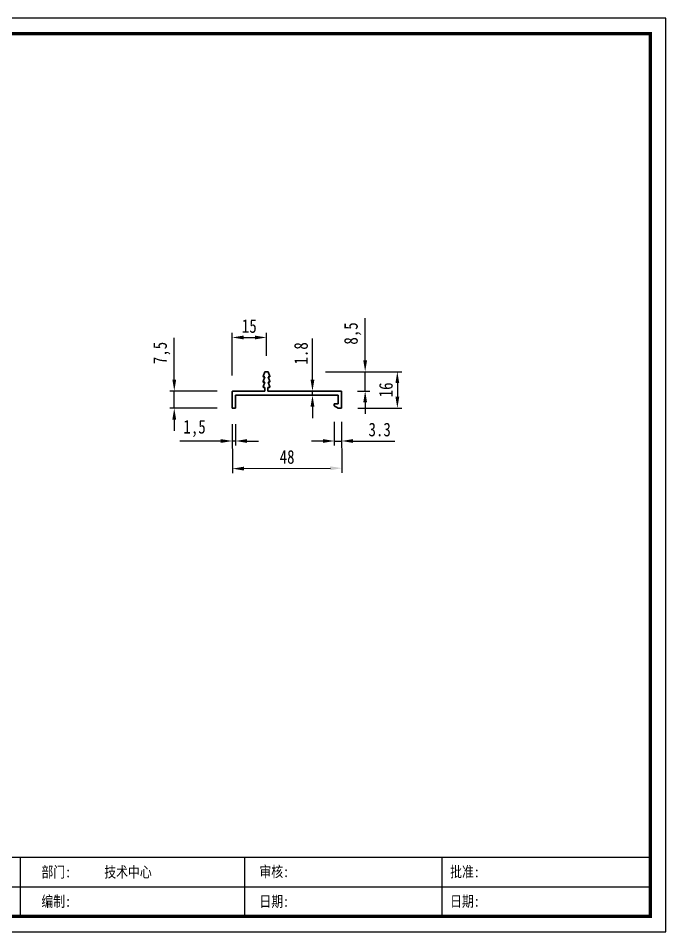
# Model space of a CAD drawing. Header units: millimetres. Extents: x 0 to 1097966, y -63096 to 223085.
# Drawn here: x 338835.1 to 339119.2, y -60205.1 to -59804.2 of the extents above; entities that cross this region are included whole.
import ezdxf

# ---------------------------------------------------------------- set-up
doc = ezdxf.new("R2010")
doc.units = ezdxf.units.MM
doc.layers.add('7 主线', color=7, linetype='Continuous', lineweight=25)
doc.layers.add('DZ-文字说明', color=1, linetype='Continuous')
doc.styles.add('DZ-宋体2.5', font='', dxfattribs={"width": 0.8, "height": 2.5})
doc.styles.add('TEXT', font='', dxfattribs={"width": 0.8})
doc.styles.get('DZ-宋体2.5').set_extended_font_data('SimSun')
doc.styles.get('TEXT').set_extended_font_data('SimSun')
doc.dimstyles.new('副本 (2) (2) ISO-25', dxfattribs={"dimtxt": 18, "dimasz": 13, "dimexe": 6, "dimexo": 12, "dimgap": 6, "dimtad": 1, "dimtxsty": 'TEXT', "dimcen": 2.5, "dimclrd": 5, "dimclre": 5, "dimclrt": 5, "dimadec": 0, "dimazin": 0, "dimtfac": 1, "dimtmove": 0, "dimatfit": 3, "dimldrblk": 'BOXFILLED', "dimfxl": 1.25, "dimarcsym": 0})

# ---------------------------------------------------------------- blocks, each defined once
blk = doc.blocks.new('*D790')
at = {"color": 5, "lineweight": -2, "transparency": 16777216}
for p, q in [((338977.01, -59982.11), (338977.1, -60003.68)), ((338929.01, -59982.31), (338929.1, -60003.88)), ((338934.1, -60001.86), (338972.1, -60001.7))]:
    blk.add_line(p, q, dxfattribs=at)
at = {"color": 5, "transparency": 16777216}
for points in [[(338934.09, -60001.02), (338934.1, -60002.69), (338929.1, -60001.88)], [(338972.09, -60000.86), (338972.1, -60002.53), (338977.1, -60001.68)]]:
    blk.add_solid(points, dxfattribs=at)
at = {"layer": 'Defpoints', "color": 0, "transparency": 16777216}
for p in [(338928.98, -59975.32), (338976.98, -59975.12), (338977.1, -60001.68)]:
    blk.add_point(p, dxfattribs=at)
at = {"color": 5, "transparency": 16777216, "insert": (338953.07, -59996.78), "char_height": 6, "attachment_point": 5, "rotation": 0.2387, "style": 'TEXT'}
blk.add_mtext('48', dxfattribs=at)
blk = doc.blocks.new('_BoxFilled')
at = {"color": 0, "linetype": 'ByBlock', "lineweight": -2}
blk.add_line((-0.5, 0), (-1, 0), dxfattribs=at)
at = {"color": 0, "linetype": 'ByBlock'}
blk.add_solid([(-0.5, 0.5), (0.5, 0.5), (-0.5, -0.5), (0.5, -0.5)], dxfattribs=at)
blk = doc.blocks.new('*D791')
at = {"color": 5, "lineweight": -2, "transparency": 16777216}
for p, q in [((338903.55, -59962.81), (338903.55, -59944.43)), ((338922.37, -59967.81), (338901.55, -59967.81)), ((338903.55, -59975.32), (338903.55, -59967.81)), ((338922.37, -59975.32), (338901.55, -59975.32)), ((338903.55, -59980.32), (338903.55, -59985.32))]:
    blk.add_line(p, q, dxfattribs=at)
at = {"color": 5, "transparency": 16777216}
for points in [[(338902.72, -59962.81), (338904.39, -59962.81), (338903.55, -59967.81)], [(338902.72, -59980.32), (338904.39, -59980.32), (338903.55, -59975.32)]]:
    blk.add_solid(points, dxfattribs=at)
at = {"layer": 'Defpoints', "color": 0, "transparency": 16777216}
for p in [(338903.55, -59967.81), (338929.37, -59967.81), (338929.37, -59975.32)]:
    blk.add_point(p, dxfattribs=at)
at = {"color": 5, "transparency": 16777216, "insert": (338898.05, -59951.12), "char_height": 6, "attachment_point": 5, "rotation": 90, "style": 'TEXT'}
blk.add_mtext('7,5', dxfattribs=at)
blk = doc.blocks.new('*D793')
at = {"color": 5, "lineweight": -2, "transparency": 16777216}
for p, q in [((338987.33, -59954.31), (338987.33, -59935.79)), ((338969.89, -59959.31), (338989.33, -59959.31)), ((338987.33, -59967.81), (338987.33, -59959.31)), ((338983.97, -59967.81), (338989.33, -59967.81)), ((338987.33, -59972.81), (338987.33, -59977.81))]:
    blk.add_line(p, q, dxfattribs=at)
at = {"color": 5, "transparency": 16777216}
for points in [[(338986.5, -59954.31), (338988.16, -59954.31), (338987.33, -59959.31)], [(338986.5, -59972.81), (338988.16, -59972.81), (338987.33, -59967.81)]]:
    blk.add_solid(points, dxfattribs=at)
at = {"layer": 'Defpoints', "color": 0, "transparency": 16777216}
for p in [(338962.89, -59959.31), (338987.33, -59959.31), (338976.97, -59967.81)]:
    blk.add_point(p, dxfattribs=at)
at = {"color": 5, "transparency": 16777216, "insert": (338981.83, -59942.55), "char_height": 6, "attachment_point": 5, "rotation": 90, "style": 'TEXT'}
blk.add_mtext('8,5', dxfattribs=at)
blk = doc.blocks.new('*D794')
at = {"color": 5, "lineweight": -2, "transparency": 16777216}
for p, q in [((338971.45, -59959.31), (339003.45, -59959.31)), ((339001.45, -59964.31), (339001.45, -59970.32)), ((338984.17, -59975.32), (339003.45, -59975.32))]:
    blk.add_line(p, q, dxfattribs=at)
at = {"color": 5, "transparency": 16777216}
for points in [[(339000.62, -59964.31), (339002.28, -59964.31), (339001.45, -59959.31)], [(339000.62, -59970.32), (339002.28, -59970.32), (339001.45, -59975.32)]]:
    blk.add_solid(points, dxfattribs=at)
at = {"layer": 'Defpoints', "color": 0, "transparency": 16777216}
for p in [(338962.89, -59959.31), (338977.17, -59975.32), (339001.45, -59975.32)]:
    blk.add_point(p, dxfattribs=at)
at = {"color": 5, "transparency": 16777216, "insert": (338996.45, -59967.31), "char_height": 6, "attachment_point": 5, "rotation": 90, "style": 'TEXT'}
blk.add_mtext('16', dxfattribs=at)
blk = doc.blocks.new('*D795')
at = {"color": 5, "lineweight": -2, "transparency": 16777216}
for p, q in [((338928.98, -59961.01), (338928.98, -59942.3)), ((338933.98, -59944.3), (338938.98, -59944.3)), ((338943.98, -59952.31), (338943.98, -59942.3))]:
    blk.add_line(p, q, dxfattribs=at)
at = {"color": 5, "transparency": 16777216}
for points in [[(338933.98, -59943.47), (338933.98, -59945.13), (338928.98, -59944.3)], [(338938.98, -59943.47), (338938.98, -59945.13), (338943.98, -59944.3)]]:
    blk.add_solid(points, dxfattribs=at)
at = {"layer": 'Defpoints', "color": 0, "transparency": 16777216}
for p in [(338943.98, -59944.3), (338943.98, -59959.31), (338928.98, -59968.01)]:
    blk.add_point(p, dxfattribs=at)
at = {"color": 5, "transparency": 16777216, "insert": (338936.48, -59939.3), "char_height": 6, "attachment_point": 5, "style": 'TEXT'}
blk.add_mtext('15', dxfattribs=at)
blk = doc.blocks.new('*D798')
at = {"color": 5, "lineweight": -2, "transparency": 16777216}
for p, q in [((338928.98, -59982.32), (338928.98, -59991.74)), ((338930.48, -59982.32), (338930.48, -59991.74)), ((338923.98, -59989.74), (338905.94, -59989.74)), ((338930.48, -59989.74), (338928.98, -59989.74)), ((338935.48, -59989.74), (338940.48, -59989.74))]:
    blk.add_line(p, q, dxfattribs=at)
at = {"color": 5, "transparency": 16777216}
for points in [[(338923.98, -59988.91), (338923.98, -59990.57), (338928.98, -59989.74)], [(338935.48, -59988.91), (338935.48, -59990.57), (338930.48, -59989.74)]]:
    blk.add_solid(points, dxfattribs=at)
at = {"layer": 'Defpoints', "color": 0, "transparency": 16777216}
for p in [(338928.98, -59975.32), (338930.48, -59975.32), (338928.98, -59989.74)]:
    blk.add_point(p, dxfattribs=at)
at = {"color": 5, "transparency": 16777216, "insert": (338912.46, -59984.24), "char_height": 6, "attachment_point": 5, "style": 'TEXT'}
blk.add_mtext('1,5', dxfattribs=at)
blk = doc.blocks.new('*D799')
at = {"color": 5, "lineweight": -2, "transparency": 16777216}
for p, q in [((338964.2, -59962.81), (338964.2, -59944.75)), ((338964.2, -59967.81), (338966.2, -59967.81)), ((338964.2, -59969.69), (338964.2, -59967.81)), ((338964.2, -59969.69), (338966.2, -59969.69)), ((338964.2, -59974.69), (338964.2, -59979.69))]:
    blk.add_line(p, q, dxfattribs=at)
at = {"color": 5, "transparency": 16777216}
for points in [[(338963.37, -59962.81), (338965.04, -59962.81), (338964.2, -59967.81)], [(338963.37, -59974.69), (338965.04, -59974.69), (338964.2, -59969.69)]]:
    blk.add_solid(points, dxfattribs=at)
at = {"layer": 'Defpoints', "color": 0, "transparency": 16777216}
for p in [(338961.63, -59967.81), (338961.63, -59969.69), (338964.2, -59967.81)]:
    blk.add_point(p, dxfattribs=at)
at = {"color": 5, "transparency": 16777216, "insert": (338959.2, -59951.28), "char_height": 6, "attachment_point": 5, "rotation": 90, "style": 'TEXT'}
blk.add_mtext('1.8', dxfattribs=at)
blk = doc.blocks.new('*D800')
at = {"color": 5, "lineweight": -2, "transparency": 16777216}
for p, q in [((338973.78, -59981.28), (338973.78, -59991.74)), ((338976.98, -59981.28), (338976.98, -59991.74)), ((338968.78, -59989.74), (338963.78, -59989.74)), ((338973.78, -59989.74), (338976.98, -59989.74)), ((338981.98, -59989.74), (339000.4, -59989.74))]:
    blk.add_line(p, q, dxfattribs=at)
at = {"color": 5, "transparency": 16777216}
for points in [[(338968.78, -59988.91), (338968.78, -59990.57), (338973.78, -59989.74)], [(338981.98, -59988.91), (338981.98, -59990.57), (338976.98, -59989.74)]]:
    blk.add_solid(points, dxfattribs=at)
at = {"layer": 'Defpoints', "color": 0, "transparency": 16777216}
for p in [(338973.78, -59974.28), (338976.98, -59974.28), (338976.98, -59989.74)]:
    blk.add_point(p, dxfattribs=at)
at = {"color": 5, "transparency": 16777216, "insert": (338993.69, -59984.74), "char_height": 6, "attachment_point": 5, "style": 'TEXT'}
blk.add_mtext('3.3', dxfattribs=at)

msp = doc.modelspace()

# ---------------------------------------------------------------- linework, layer by layer
msp.add_lwpolyline([(338552.218, -60205.138), (339119.218, -60205.138), (339119.218, -59804.188), (338552.218, -59804.188)], close=True)
at = {"const_width": 1.35}
msp.add_lwpolyline([(338558.968, -60198.388), (339112.468, -60198.388), (339112.468, -59810.938), (338558.968, -59810.938)], close=True, dxfattribs=at)
at = {"layer": '7 主线', "lineweight": 30}
for p, q in [((338943.264, -59959.312), (338942.496, -59961.356)), ((338943.264, -59961.604), (338942.496, -59963.648)), ((338943.264, -59961.604), (338942.668, -59961.604)), ((338943.264, -59959.312), (338944.705, -59959.312)), ((338944.705, -59959.312), (338945.473, -59961.356)), ((338944.705, -59961.604), (338945.301, -59961.604)), ((338944.705, -59961.604), (338945.473, -59963.648)), ((338943.264, -59963.896), (338942.496, -59965.94)), ((338943.264, -59963.896), (338942.668, -59963.896)), ((338944.705, -59963.896), (338945.301, -59963.896)), ((338944.705, -59963.896), (338945.473, -59965.94)), ((338928.984, -59975.315), (338928.984, -59968.012)), ((338929.184, -59967.812), (338943.309, -59967.812)), ((338930.484, -59969.692), (338947.772, -59969.692)), ((338930.484, -59975.315), (338930.484, -59969.692)), ((338943.309, -59966.187), (338942.668, -59966.187)), ((338943.309, -59966.187), (338943.309, -59967.812)), ((338944.66, -59966.187), (338945.301, -59966.187)), ((338944.66, -59966.187), (338944.66, -59967.812)), ((338976.784, -59967.812), (338944.66, -59967.812)), ((338975.484, -59969.692), (338947.772, -59969.692)), ((338975.484, -59973.492), (338975.484, -59969.692)), ((338976.984, -59975.115), (338976.984, -59968.012)), ((338973.684, -59973.492), (338973.684, -59974.105)), ((338975.484, -59973.492), (338973.684, -59973.492)), ((338930.484, -59975.315), (338928.984, -59975.315)), ((338973.78, -59974.276), (338975.437, -59975.286)), ((338975.541, -59975.315), (338976.784, -59975.315))]:
    msp.add_line(p, q, dxfattribs=at)
for centre, radius, start, end in [((338942.668, -59961.421), 0.183, 159.42054, 270), ((338945.301, -59961.421), 0.183, 270, 20.57946), ((338942.668, -59963.712), 0.183, 159.42054, 270), ((338942.668, -59966.004), 0.183, 159.42054, 270), ((338945.301, -59963.712), 0.183, 270, 20.57946), ((338945.301, -59966.004), 0.183, 270, 20.57946), ((338929.184, -59968.012), 0.2, 90, 180), ((338976.784, -59968.012), 0.2, 0, 90), ((338973.884, -59974.105), 0.2, 180, 238.63646), ((338975.541, -59975.115), 0.2, 238.63646, 270), ((338976.784, -59975.115), 0.2, 270, 0)]:
    msp.add_arc(centre, radius, start, end, dxfattribs=at)
at = {"layer": 'DZ-文字说明', "color": 7}
for p, q in [((338836.083, -60198.388), (338836.083, -60172.411)), ((338934.469, -60198.388), (338934.469, -60172.411)), ((339021.049, -60198.388), (339021.049, -60172.411)), ((338648.299, -60185.4), (339112.468, -60185.4))]:
    msp.add_line(p, q, dxfattribs=at)
msp.add_lwpolyline([(338558.968, -60172.411), (339112.468, -60172.411), (339112.468, -60198.388), (338558.968, -60198.388)], close=True, dxfattribs=at)

# ---------------------------------------------------------------- texts
at = {"style": 'DZ-宋体2.5', "width": 0.8}
for s, p in [('部门:', (338845.26, -60181.305)), ('审核:', (338940.904, -60181.146)), ('批准:', (339024.6, -60181.225)), ('编制:', (338845.26, -60194.202)), ('日期:', (338940.904, -60194.206)), ('日期:', (339024.6, -60194.15))]:
    msp.add_text(s, height=4.7732, dxfattribs=at).set_placement(p)
at = {"color": 2, "style": 'DZ-宋体2.5', "width": 0.8}
msp.add_attdef('技术中心', (338872.834, -60181.305), '', height=4.773, dxfattribs=at)

# ---------------------------------------------------------------- dimensions: what is measured, and where the dimension line sits
at = {"color": 251, "true_color": 0x636466}
for base, p1, p2, picture, middle in [((338943.984, -59944.299), (338928.984, -59968.012), (338943.984, -59959.312), '*D795', (338936.484, -59939.299)), ((338928.984, -59989.74), (338930.484, -59975.315), (338928.984, -59975.315), '*D798', (338912.464, -59984.24))]:
    dim = msp.add_linear_dim(base=base, p1=p1, p2=p2, dimstyle='副本 (2) (2) ISO-25', override={"dimtxt": 6, "dimasz": 5, "dimexe": 2, "dimexo": 7, "dimgap": 2, "dimfxl": 30, "dimfxlon": 1}, dxfattribs=at)
    dim.commit()
    dim.dimension.update_dxf_attribs({"geometry": picture, "text_midpoint": middle})
for base, p1, p2, picture, middle in [((338987.329, -59959.312), (338976.969, -59967.812), (338962.89, -59959.312), '*D793', (338981.829, -59942.552)), ((338903.554, -59967.812), (338929.369, -59975.315), (338929.369, -59967.812), '*D791', (338898.054, -59951.119)), ((339001.451, -59975.315), (338962.89, -59959.312), (338977.169, -59975.315), '*D794', (338996.451, -59967.314))]:
    dim = msp.add_linear_dim(base=base, p1=p1, p2=p2, angle=90, dimstyle='副本 (2) (2) ISO-25', override={"dimtxt": 6, "dimasz": 5, "dimexe": 2, "dimexo": 7, "dimgap": 2, "dimfxl": 30, "dimfxlon": 1}, dxfattribs=at)
    dim.commit()
    dim.dimension.update_dxf_attribs({"geometry": picture, "text_midpoint": middle})
dim = msp.add_linear_dim(base=(338964.204, -59967.812), p1=(338961.628, -59969.692), p2=(338961.628, -59967.812), angle=90, text='1.8', dimstyle='副本 (2) (2) ISO-25', override={"dimtxt": 6, "dimasz": 5, "dimexe": 2, "dimexo": 7, "dimgap": 2, "dimfxl": 30, "dimfxlon": 1}, dxfattribs=at)
dim.commit()
dim.dimension.update_dxf_attribs({"geometry": '*D799', "text_midpoint": (338959.204, -59951.279)})
dim = msp.add_aligned_dim(p1=(338928.984, -59975.315), p2=(338976.984, -59975.115), distance=-26.562, dimstyle='副本 (2) (2) ISO-25', override={"dimtxt": 6, "dimasz": 5, "dimexe": 2, "dimexo": 7, "dimgap": 2, "dimfxl": 30, "dimfxlon": 1}, dxfattribs=at)
dim.commit()
dim.dimension.update_dxf_attribs({"geometry": '*D790', "text_midpoint": (338953.074, -59996.776)})
dim = msp.add_linear_dim(base=(338976.984, -59989.74), p1=(338973.78, -59974.276), p2=(338976.984, -59974.276), text='3.3', dimstyle='副本 (2) (2) ISO-25', override={"dimtxt": 6, "dimasz": 5, "dimexe": 2, "dimexo": 7, "dimgap": 2, "dimfxl": 30, "dimfxlon": 1}, dxfattribs=at)
dim.commit()
dim.dimension.update_dxf_attribs({"geometry": '*D800', "text_midpoint": (338993.691, -59984.74)})

doc.saveas('drawing.dxf')
